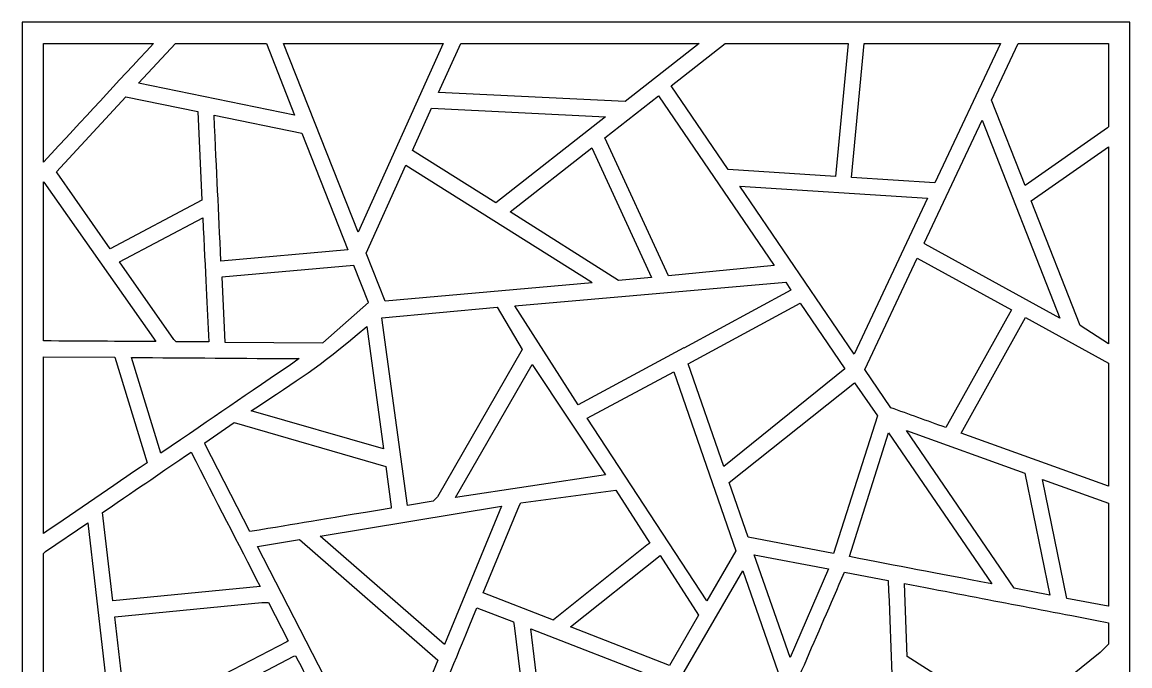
# Model space of a CAD drawing. Header units: centimetres. Extents: x -27 to -22.45, y -0.3 to 9.
# Drawn here: x -26.999 to -22.452, y 6.356 to 9.001 of the extents above; entities that cross this region are included whole.
import ezdxf

# ---------------------------------------------------------------- set-up
doc = ezdxf.new("R2010")
doc.units = ezdxf.units.CM
doc.header["$MEASUREMENT"] = 0
doc.layers.add('layer 1', color=7, linetype='Continuous')

msp = doc.modelspace()

# ---------------------------------------------------------------- linework, layer by layer
at = {"layer": 'layer 1', "color": 250, "lineweight": 30}
for points, knots in [([(-22.45196, -0.30228), (-22.45196, -0.30228), (-26.99914, -0.30228), (-26.99914, -0.30228), (-26.99914, -0.30228), (-26.99914, 2.75909), (-26.99914, 5.80632), (-26.99914, 9.00077), (-26.99914, 9.00077), (-25.44772, 9.00077), (-24.02852, 9.00077), (-22.45196, 9.00077), (-22.45196, 9.00077), (-22.45196, 5.9357), (-22.45196, 2.83904), (-22.45196, -0.30228)], [0, 0, 0, 0, 0.2, 0.2, 0.2, 0.2, 0.4, 0.4, 0.4, 0.4, 0.6, 0.6, 0.6, 0.6, 1, 1, 1, 1]), ([(-26.91127, 8.42607), (-26.73939, 8.61171), (-26.61532, 8.7457), (-26.4605, 8.9129), (-26.4605, 8.9129), (-26.4605, 8.9129), (-26.91127, 8.9129), (-26.91127, 8.9129), (-26.91127, 8.9129), (-26.91127, 8.9129), (-26.91127, 8.42607), (-26.91127, 8.42607)], [0, 0, 0, 0, 0.25, 0.25, 0.25, 0.25, 0.5, 0.5, 0.5, 0.5, 1, 1, 1, 1]), ([(-26.36972, 8.9129), (-26.36972, 8.9129), (-26.52102, 8.75054), (-26.52102, 8.75054), (-26.52102, 8.75054), (-26.52102, 8.75054), (-25.88051, 8.61805), (-25.88051, 8.61805), (-25.88051, 8.61805), (-25.88051, 8.61805), (-25.99674, 8.9129), (-25.99674, 8.9129), (-25.99674, 8.9129), (-25.99674, 8.9129), (-26.36972, 8.9129), (-26.36972, 8.9129)], [0, 0, 0, 0, 0.2, 0.2, 0.2, 0.2, 0.4, 0.4, 0.4, 0.4, 0.6, 0.6, 0.6, 0.6, 1, 1, 1, 1]), ([(-25.92591, 8.9129), (-25.92591, 8.9129), (-25.62025, 8.13755), (-25.62025, 8.13755), (-25.62025, 8.13755), (-25.62025, 8.13755), (-25.27095, 8.9129), (-25.27095, 8.9129), (-25.27095, 8.9129), (-25.27095, 8.9129), (-25.92591, 8.9129), (-25.92591, 8.9129)], [0, 0, 0, 0, 0.25, 0.25, 0.25, 0.25, 0.5, 0.5, 0.5, 0.5, 1, 1, 1, 1]), ([(-25.19867, 8.9129), (-25.19867, 8.9129), (-25.2894, 8.71151), (-25.2894, 8.71151), (-25.2894, 8.71151), (-25.2894, 8.71151), (-24.52327, 8.67533), (-24.52327, 8.67533), (-24.52327, 8.67533), (-24.52327, 8.67533), (-24.21991, 8.9129), (-24.21991, 8.9129), (-24.21991, 8.9129), (-24.21991, 8.9129), (-25.19867, 8.9129), (-25.19867, 8.9129)], [0, 0, 0, 0, 0.2, 0.2, 0.2, 0.2, 0.4, 0.4, 0.4, 0.4, 0.6, 0.6, 0.6, 0.6, 1, 1, 1, 1]), ([(-24.11302, 8.9129), (-24.11302, 8.9129), (-24.3351, 8.73885), (-24.3351, 8.73885), (-24.3351, 8.73885), (-24.3351, 8.73885), (-24.10069, 8.39529), (-24.10069, 8.39529), (-24.10069, 8.39529), (-24.10069, 8.39529), (-23.66013, 8.36717), (-23.66013, 8.36717), (-23.66013, 8.36717), (-23.66013, 8.36717), (-23.60871, 8.9129), (-23.60871, 8.9129), (-23.60871, 8.9129), (-23.60871, 8.9129), (-24.11302, 8.9129), (-24.11302, 8.9129)], [0, 0, 0, 0, 0.1666667, 0.1666667, 0.1666667, 0.1666667, 0.3333333, 0.3333333, 0.3333333, 0.3333333, 0.5, 0.5, 0.5, 0.5, 0.6666667, 0.6666667, 0.6666667, 0.6666667, 1, 1, 1, 1]), ([(-23.54251, 8.9129), (-23.54251, 8.9129), (-23.59433, 8.36297), (-23.59433, 8.36297), (-23.59433, 8.36297), (-23.59433, 8.36297), (-23.25213, 8.34112), (-23.25213, 8.34112), (-23.25213, 8.34112), (-23.25213, 8.34112), (-22.9832, 8.9129), (-22.9832, 8.9129), (-22.9832, 8.9129), (-22.9832, 8.9129), (-23.54251, 8.9129), (-23.54251, 8.9129)], [0, 0, 0, 0, 0.2, 0.2, 0.2, 0.2, 0.4, 0.4, 0.4, 0.4, 0.6, 0.6, 0.6, 0.6, 1, 1, 1, 1]), ([(-22.91022, 8.9129), (-22.91022, 8.9129), (-23.01962, 8.68062), (-23.01962, 8.68062), (-23.01962, 8.68062), (-23.01962, 8.68062), (-22.88215, 8.32995), (-22.88215, 8.32995), (-22.88215, 8.32995), (-22.88215, 8.32995), (-22.54382, 8.56678), (-22.54382, 8.56678), (-22.54382, 8.56678), (-22.54382, 8.56678), (-22.53983, 8.57077), (-22.53983, 8.57077), (-22.53983, 8.57077), (-22.53983, 8.57077), (-22.53983, 8.9129), (-22.53983, 8.9129), (-22.53983, 8.9129), (-22.53983, 8.9129), (-22.91022, 8.9129), (-22.91022, 8.9129)], [0, 0, 0, 0, 0.1428571, 0.1428571, 0.1428571, 0.1428571, 0.2857143, 0.2857143, 0.2857143, 0.2857143, 0.4285714, 0.4285714, 0.4285714, 0.4285714, 0.5714286, 0.5714286, 0.5714286, 0.5714286, 0.7142857, 0.7142857, 0.7142857, 0.7142857, 1, 1, 1, 1]), ([(-26.57331, 8.69406), (-26.57331, 8.69406), (-26.85825, 8.38633), (-26.85825, 8.38633), (-26.85825, 8.38633), (-26.85825, 8.38633), (-26.8559, 8.38163), (-26.8559, 8.38163), (-26.8559, 8.38163), (-26.8559, 8.38163), (-26.63758, 8.06979), (-26.63758, 8.06979), (-26.63758, 8.06979), (-26.63758, 8.06979), (-26.26095, 8.26988), (-26.26095, 8.26988), (-26.26095, 8.26988), (-26.26095, 8.26988), (-26.27817, 8.63301), (-26.27817, 8.63301), (-26.27817, 8.63301), (-26.27817, 8.63301), (-26.57331, 8.69406), (-26.57331, 8.69406)], [0, 0, 0, 0, 0.1428571, 0.1428571, 0.1428571, 0.1428571, 0.2857143, 0.2857143, 0.2857143, 0.2857143, 0.4285714, 0.4285714, 0.4285714, 0.4285714, 0.5714286, 0.5714286, 0.5714286, 0.5714286, 0.7142857, 0.7142857, 0.7142857, 0.7142857, 1, 1, 1, 1]), ([(-24.38696, 8.6982), (-24.38696, 8.6982), (-24.60714, 8.52564), (-24.60714, 8.52564), (-24.60714, 8.52564), (-24.60714, 8.52564), (-24.34598, 7.9579), (-24.34598, 7.9579), (-24.34598, 7.9579), (-24.34598, 7.9579), (-23.91172, 8.0014), (-23.91172, 8.0014), (-23.91172, 8.0014), (-23.91172, 8.0014), (-24.38696, 8.6982), (-24.38696, 8.6982)], [0, 0, 0, 0, 0.2, 0.2, 0.2, 0.2, 0.4, 0.4, 0.4, 0.4, 0.6, 0.6, 0.6, 0.6, 1, 1, 1, 1]), ([(-25.31847, 8.64698), (-25.31847, 8.64698), (-25.39639, 8.47402), (-25.39639, 8.47402), (-25.39639, 8.47402), (-25.39639, 8.47402), (-25.05457, 8.25871), (-25.05457, 8.25871), (-25.05457, 8.25871), (-25.05457, 8.25871), (-24.60468, 8.6113), (-24.60468, 8.6113), (-24.60468, 8.6113), (-24.60468, 8.6113), (-25.31847, 8.64698), (-25.31847, 8.64698)], [0, 0, 0, 0, 0.2, 0.2, 0.2, 0.2, 0.4, 0.4, 0.4, 0.4, 0.6, 0.6, 0.6, 0.6, 1, 1, 1, 1]), ([(-25.85162, 8.54478), (-25.85162, 8.54478), (-26.21154, 8.61923), (-26.21154, 8.61923), (-26.21154, 8.61923), (-26.19982, 8.37195), (-26.19331, 8.23466), (-26.18309, 8.01916), (-26.18309, 8.01916), (-26.18309, 8.01916), (-25.66248, 8.06499), (-25.66248, 8.06499), (-25.66248, 8.06499), (-25.66248, 8.06499), (-25.85162, 8.54478), (-25.85162, 8.54478)], [0, 0, 0, 0, 0.2, 0.2, 0.2, 0.2, 0.4, 0.4, 0.4, 0.4, 0.6, 0.6, 0.6, 0.6, 1, 1, 1, 1]), ([(-23.29602, 8.09297), (-23.29602, 8.09297), (-23.29162, 8.08857), (-23.29162, 8.08857), (-23.29162, 8.08857), (-23.29162, 8.08857), (-22.73921, 7.78474), (-22.73921, 7.78474), (-22.73921, 7.78474), (-22.73921, 7.78474), (-23.05823, 8.59854), (-23.05823, 8.59854), (-23.05823, 8.59854), (-23.05823, 8.59854), (-23.29602, 8.09297), (-23.29602, 8.09297)], [0, 0, 0, 0, 0.2, 0.2, 0.2, 0.2, 0.4, 0.4, 0.4, 0.4, 0.6, 0.6, 0.6, 0.6, 1, 1, 1, 1]), ([(-24.99534, 8.2214), (-24.99534, 8.2214), (-24.55128, 7.93988), (-24.55128, 7.93988), (-24.55128, 7.93988), (-24.55128, 7.93988), (-24.41568, 7.95173), (-24.41568, 7.95173), (-24.41568, 7.95173), (-24.41568, 7.95173), (-24.66046, 8.48386), (-24.66046, 8.48386), (-24.66046, 8.48386), (-24.66046, 8.48386), (-24.99534, 8.2214), (-24.99534, 8.2214)], [0, 0, 0, 0, 0.2, 0.2, 0.2, 0.2, 0.4, 0.4, 0.4, 0.4, 0.6, 0.6, 0.6, 0.6, 1, 1, 1, 1]), ([(-22.53983, 8.48913), (-22.53983, 8.48913), (-22.85741, 8.26683), (-22.85741, 8.26683), (-22.85741, 8.26683), (-22.85741, 8.26683), (-22.6565, 7.75433), (-22.6565, 7.75433), (-22.6565, 7.75433), (-22.6565, 7.75433), (-22.53983, 7.67946), (-22.53983, 7.67946), (-22.53983, 7.67946), (-22.53983, 7.67946), (-22.53983, 8.48913), (-22.53983, 8.48913)], [0, 0, 0, 0, 0.2, 0.2, 0.2, 0.2, 0.4, 0.4, 0.4, 0.4, 0.6, 0.6, 0.6, 0.6, 1, 1, 1, 1]), ([(-25.58652, 8.05199), (-25.58652, 8.05199), (-25.50881, 7.85487), (-25.50881, 7.85487), (-25.50881, 7.85487), (-25.50881, 7.85487), (-24.65949, 7.93012), (-24.65949, 7.93012), (-24.65949, 7.93012), (-24.65949, 7.93012), (-24.66448, 7.93512), (-24.66448, 7.93512), (-24.66448, 7.93512), (-24.66448, 7.93512), (-25.42372, 8.41335), (-25.42372, 8.41335), (-25.42372, 8.41335), (-25.42372, 8.41335), (-25.58652, 8.05199), (-25.58652, 8.05199)], [0, 0, 0, 0, 0.1666667, 0.1666667, 0.1666667, 0.1666667, 0.3333333, 0.3333333, 0.3333333, 0.3333333, 0.5, 0.5, 0.5, 0.5, 0.6666667, 0.6666667, 0.6666667, 0.6666667, 1, 1, 1, 1]), ([(-26.91127, 7.69103), (-26.74084, 7.68984), (-26.60748, 7.68952), (-26.45102, 7.68841), (-26.45102, 7.68841), (-26.45102, 7.68841), (-26.90962, 8.34346), (-26.90962, 8.34346), (-26.90962, 8.34346), (-26.90962, 8.34346), (-26.91127, 8.34511), (-26.91127, 8.34511), (-26.91127, 8.34511), (-26.91127, 8.34511), (-26.91127, 7.69103), (-26.91127, 7.69103)], [0, 0, 0, 0, 0.2, 0.2, 0.2, 0.2, 0.4, 0.4, 0.4, 0.4, 0.6, 0.6, 0.6, 0.6, 1, 1, 1, 1]), ([(-24.05358, 8.32624), (-24.05358, 8.32624), (-23.58331, 7.637), (-23.58331, 7.637), (-23.58331, 7.637), (-23.58331, 7.637), (-23.28228, 8.27701), (-23.28228, 8.27701), (-23.28228, 8.27701), (-23.28228, 8.27701), (-24.05358, 8.32624), (-24.05358, 8.32624)], [0, 0, 0, 0, 0.25, 0.25, 0.25, 0.25, 0.5, 0.5, 0.5, 0.5, 1, 1, 1, 1]), ([(-26.5995, 8.0154), (-26.5995, 8.0154), (-26.37693, 7.69748), (-26.37693, 7.69748), (-26.37693, 7.69748), (-26.37693, 7.69748), (-26.36725, 7.68781), (-26.36725, 7.68781), (-26.36725, 7.68781), (-26.36725, 7.68781), (-26.23331, 7.68685), (-26.23331, 7.68685), (-26.23331, 7.68685), (-26.24026, 7.83341), (-26.24641, 7.9631), (-26.2575, 8.19709), (-26.2575, 8.19709), (-26.2575, 8.19709), (-26.5995, 8.0154), (-26.5995, 8.0154)], [0, 0, 0, 0, 0.1666667, 0.1666667, 0.1666667, 0.1666667, 0.3333333, 0.3333333, 0.3333333, 0.3333333, 0.5, 0.5, 0.5, 0.5, 0.6666667, 0.6666667, 0.6666667, 0.6666667, 1, 1, 1, 1]), ([(-23.5402, 7.57381), (-23.5402, 7.57381), (-23.43278, 7.41637), (-23.43278, 7.41637), (-23.43278, 7.41637), (-23.36007, 7.3902), (-23.28427, 7.36291), (-23.20759, 7.3353), (-23.20759, 7.3353), (-23.20759, 7.3353), (-22.9383, 7.81903), (-22.9383, 7.81903), (-22.9383, 7.81903), (-22.9383, 7.81903), (-23.32501, 8.03134), (-23.32501, 8.03134), (-23.32501, 8.03134), (-23.32501, 8.03134), (-23.5402, 7.57381), (-23.5402, 7.57381)], [0, 0, 0, 0, 0.1666667, 0.1666667, 0.1666667, 0.1666667, 0.3333333, 0.3333333, 0.3333333, 0.3333333, 0.5, 0.5, 0.5, 0.5, 0.6666667, 0.6666667, 0.6666667, 0.6666667, 1, 1, 1, 1]), ([(-26.17997, 7.95328), (-26.17997, 7.95328), (-25.63728, 8.00105), (-25.63728, 8.00105), (-25.63728, 8.00105), (-25.63728, 8.00105), (-25.57726, 7.8488), (-25.57726, 7.8488), (-25.57726, 7.8488), (-25.57726, 7.8488), (-25.76443, 7.6835), (-25.76443, 7.6835), (-25.76443, 7.6835), (-25.76443, 7.6835), (-26.16731, 7.68638), (-26.16731, 7.68638), (-26.16731, 7.68638), (-26.16731, 7.68638), (-26.17997, 7.95328), (-26.17997, 7.95328)], [0, 0, 0, 0, 0.1666667, 0.1666667, 0.1666667, 0.1666667, 0.3333333, 0.3333333, 0.3333333, 0.3333333, 0.5, 0.5, 0.5, 0.5, 0.6666667, 0.6666667, 0.6666667, 0.6666667, 1, 1, 1, 1]), ([(-23.86449, 7.93307), (-23.86449, 7.93307), (-24.97717, 7.83582), (-24.97717, 7.83582), (-24.97717, 7.83582), (-24.97717, 7.83582), (-24.71646, 7.42845), (-24.71646, 7.42845), (-24.71646, 7.42845), (-24.71646, 7.42845), (-24.2828, 7.66216), (-24.2828, 7.66216), (-24.2828, 7.66216), (-24.2828, 7.66216), (-24.28277, 7.66201), (-24.28277, 7.66201), (-24.28277, 7.66201), (-24.28277, 7.66201), (-23.84376, 7.90016), (-23.84376, 7.90016), (-23.84376, 7.90016), (-23.84376, 7.90016), (-23.86449, 7.93307), (-23.86449, 7.93307)], [0, 0, 0, 0, 0.1428571, 0.1428571, 0.1428571, 0.1428571, 0.2857143, 0.2857143, 0.2857143, 0.2857143, 0.4285714, 0.4285714, 0.4285714, 0.4285714, 0.5714286, 0.5714286, 0.5714286, 0.5714286, 0.7142857, 0.7142857, 0.7142857, 0.7142857, 1, 1, 1, 1]), ([(-25.52219, 7.78599), (-25.52219, 7.78599), (-25.41787, 7.01497), (-25.41787, 7.01497), (-25.41787, 7.01497), (-25.41787, 7.01497), (-25.31215, 7.0325), (-25.31215, 7.0325), (-25.31215, 7.0325), (-25.31215, 7.0325), (-25.29431, 7.05035), (-25.29431, 7.05035), (-25.29431, 7.05035), (-25.29431, 7.05035), (-24.9472, 7.65599), (-24.9472, 7.65599), (-24.9472, 7.65599), (-24.9472, 7.65599), (-25.04877, 7.82951), (-25.04877, 7.82951), (-25.04877, 7.82951), (-25.04877, 7.82951), (-25.52219, 7.78599), (-25.52219, 7.78599)], [0, 0, 0, 0, 0.1428571, 0.1428571, 0.1428571, 0.1428571, 0.2857143, 0.2857143, 0.2857143, 0.2857143, 0.4285714, 0.4285714, 0.4285714, 0.4285714, 0.5714286, 0.5714286, 0.5714286, 0.5714286, 0.7142857, 0.7142857, 0.7142857, 0.7142857, 1, 1, 1, 1]), ([(-23.62174, 7.57639), (-23.62174, 7.57639), (-23.80587, 7.84675), (-23.80587, 7.84675), (-23.80587, 7.84675), (-23.80587, 7.84675), (-24.26531, 7.59636), (-24.26531, 7.59636), (-24.26531, 7.59636), (-24.26531, 7.59636), (-24.11931, 7.17541), (-24.11931, 7.17541), (-24.11931, 7.17541), (-24.11931, 7.17541), (-23.62174, 7.57639), (-23.62174, 7.57639)], [0, 0, 0, 0, 0.2, 0.2, 0.2, 0.2, 0.4, 0.4, 0.4, 0.4, 0.6, 0.6, 0.6, 0.6, 1, 1, 1, 1]), ([(-22.53983, 7.59987), (-22.53983, 7.59987), (-22.88055, 7.78727), (-22.88055, 7.78727), (-22.88055, 7.78727), (-22.88055, 7.78727), (-23.14476, 7.31269), (-23.14476, 7.31269), (-23.14476, 7.31269), (-23.14476, 7.31269), (-22.53983, 7.09491), (-22.53983, 7.09491), (-22.53983, 7.09491), (-22.53983, 7.09491), (-22.53983, 7.59987), (-22.53983, 7.59987)], [0, 0, 0, 0, 0.2, 0.2, 0.2, 0.2, 0.4, 0.4, 0.4, 0.4, 0.6, 0.6, 0.6, 0.6, 1, 1, 1, 1]), ([(-26.05841, 7.40365), (-26.05841, 7.40365), (-25.51616, 7.24723), (-25.51616, 7.24723), (-25.51616, 7.24723), (-25.51616, 7.24723), (-25.5841, 7.75024), (-25.5841, 7.75024), (-25.5841, 7.75024), (-25.80488, 7.56265), (-25.8482, 7.54748), (-26.05841, 7.40365)], [0, 0, 0, 0, 0.25, 0.25, 0.25, 0.25, 0.5, 0.5, 0.5, 0.5, 1, 1, 1, 1]), ([(-26.91127, 7.62516), (-26.91127, 7.62516), (-26.91127, 6.89996), (-26.91127, 6.89996), (-26.91127, 6.89996), (-26.7656, 6.99963), (-26.63676, 7.08778), (-26.48615, 7.19084), (-26.48615, 7.19084), (-26.48615, 7.19084), (-26.61934, 7.62371), (-26.61934, 7.62371), (-26.61934, 7.62371), (-26.61934, 7.62371), (-26.91127, 7.62516), (-26.91127, 7.62516)], [0, 0, 0, 0, 0.2, 0.2, 0.2, 0.2, 0.4, 0.4, 0.4, 0.4, 0.6, 0.6, 0.6, 0.6, 1, 1, 1, 1]), ([(-26.55024, 7.62321), (-26.55024, 7.62321), (-26.42919, 7.22981), (-26.42919, 7.22981), (-26.42919, 7.22981), (-26.20101, 7.38593), (-26.09456, 7.45876), (-25.86141, 7.61829), (-25.86141, 7.61829), (-26.09205, 7.61994), (-26.32158, 7.62158), (-26.55024, 7.62321)], [0, 0, 0, 0, 0.25, 0.25, 0.25, 0.25, 0.5, 0.5, 0.5, 0.5, 1, 1, 1, 1]), ([(-24.60454, 7.14047), (-24.60454, 7.14047), (-24.90553, 7.59459), (-24.90553, 7.59459), (-24.90553, 7.59459), (-24.90553, 7.59459), (-25.22052, 7.0477), (-25.22052, 7.0477), (-25.22052, 7.0477), (-25.22052, 7.0477), (-24.60454, 7.14047), (-24.60454, 7.14047)], [0, 0, 0, 0, 0.25, 0.25, 0.25, 0.25, 0.5, 0.5, 0.5, 0.5, 1, 1, 1, 1]), ([(-24.67926, 7.37394), (-24.67926, 7.37394), (-24.18808, 6.62343), (-24.18808, 6.62343), (-24.18808, 6.62343), (-24.18808, 6.62343), (-24.06889, 6.82893), (-24.06889, 6.82893), (-24.06889, 6.82893), (-24.06889, 6.82893), (-24.32383, 7.56398), (-24.32383, 7.56398), (-24.32383, 7.56398), (-24.32383, 7.56398), (-24.67926, 7.37394), (-24.67926, 7.37394)], [0, 0, 0, 0, 0.2, 0.2, 0.2, 0.2, 0.4, 0.4, 0.4, 0.4, 0.6, 0.6, 0.6, 0.6, 1, 1, 1, 1]), ([(-23.488, 7.38345), (-23.488, 7.38345), (-23.58277, 7.51932), (-23.58277, 7.51932), (-23.58277, 7.51932), (-23.58277, 7.51932), (-24.0964, 7.10934), (-24.0964, 7.10934), (-24.0964, 7.10934), (-24.0964, 7.10934), (-24.01841, 6.88449), (-24.01841, 6.88449), (-24.01841, 6.88449), (-24.01841, 6.88449), (-23.66802, 6.8173), (-23.66802, 6.8173), (-23.66802, 6.8173), (-23.66802, 6.8173), (-23.488, 7.38345), (-23.488, 7.38345)], [0, 0, 0, 0, 0.1666667, 0.1666667, 0.1666667, 0.1666667, 0.3333333, 0.3333333, 0.3333333, 0.3333333, 0.5, 0.5, 0.5, 0.5, 0.6666667, 0.6666667, 0.6666667, 0.6666667, 1, 1, 1, 1]), ([(-26.2477, 7.26624), (-26.2477, 7.26624), (-26.06391, 6.90785), (-26.06391, 6.90785), (-26.06391, 6.90785), (-25.85255, 6.94289), (-25.79742, 6.95204), (-25.48413, 7.00399), (-25.48413, 7.00399), (-25.48413, 7.00399), (-25.48413, 7.01014), (-25.48413, 7.01014), (-25.48413, 7.01014), (-25.48413, 7.01014), (-25.50652, 7.17586), (-25.50652, 7.17586), (-25.50652, 7.17586), (-25.50652, 7.17586), (-26.12893, 7.3554), (-26.12893, 7.3554), (-26.12893, 7.3554), (-26.12893, 7.3554), (-26.24939, 7.27298), (-26.24939, 7.27298), (-26.24939, 7.27298), (-26.24939, 7.27298), (-26.2477, 7.26624), (-26.2477, 7.26624)], [0, 0, 0, 0, 0.125, 0.125, 0.125, 0.125, 0.25, 0.25, 0.25, 0.25, 0.375, 0.375, 0.375, 0.375, 0.5, 0.5, 0.5, 0.5, 0.625, 0.625, 0.625, 0.625, 0.75, 0.75, 0.75, 0.75, 1, 1, 1, 1]), ([(-22.77996, 6.64698), (-22.77996, 6.64698), (-22.88252, 7.14824), (-22.88252, 7.14824), (-22.88252, 7.14824), (-22.88252, 7.14824), (-23.36943, 7.32353), (-23.36943, 7.32353), (-23.36943, 7.32353), (-23.36943, 7.32353), (-22.92708, 6.6752), (-22.92708, 6.6752), (-22.92708, 6.6752), (-22.92708, 6.6752), (-22.77996, 6.64698), (-22.77996, 6.64698)], [0, 0, 0, 0, 0.2, 0.2, 0.2, 0.2, 0.4, 0.4, 0.4, 0.4, 0.6, 0.6, 0.6, 0.6, 1, 1, 1, 1]), ([(-23.01887, 6.6928), (-23.01887, 6.6928), (-23.44219, 7.31324), (-23.44219, 7.31324), (-23.44219, 7.31324), (-23.44219, 7.31324), (-23.60286, 6.8048), (-23.60286, 6.8048), (-23.60286, 6.8048), (-23.39193, 6.76435), (-23.26474, 6.73995), (-23.01887, 6.6928)], [0, 0, 0, 0, 0.25, 0.25, 0.25, 0.25, 0.5, 0.5, 0.5, 0.5, 1, 1, 1, 1]), ([(-26.02195, 6.6816), (-26.1151, 6.86324), (-26.20312, 7.03487), (-26.30553, 7.23457), (-26.30553, 7.23457), (-26.43523, 7.14582), (-26.49752, 7.10321), (-26.66874, 6.98605), (-26.66874, 6.98605), (-26.66874, 6.98605), (-26.62654, 6.62308), (-26.62654, 6.62308), (-26.62654, 6.62308), (-26.62654, 6.62308), (-26.02195, 6.6816), (-26.02195, 6.6816)], [0, 0, 0, 0, 0.2, 0.2, 0.2, 0.2, 0.4, 0.4, 0.4, 0.4, 0.6, 0.6, 0.6, 0.6, 1, 1, 1, 1]), ([(-22.80987, 7.12209), (-22.80987, 7.12209), (-22.70995, 6.63356), (-22.70995, 6.63356), (-22.70995, 6.63356), (-22.70995, 6.63356), (-22.54146, 6.60124), (-22.54146, 6.60124), (-22.54146, 6.60124), (-22.54146, 6.60124), (-22.53983, 6.60124), (-22.53983, 6.60124), (-22.53983, 6.60124), (-22.53983, 6.60124), (-22.53983, 7.02487), (-22.53983, 7.02487), (-22.53983, 7.02487), (-22.53983, 7.02487), (-22.80987, 7.12209), (-22.80987, 7.12209)], [0, 0, 0, 0, 0.1666667, 0.1666667, 0.1666667, 0.1666667, 0.3333333, 0.3333333, 0.3333333, 0.3333333, 0.5, 0.5, 0.5, 0.5, 0.6666667, 0.6666667, 0.6666667, 0.6666667, 1, 1, 1, 1]), ([(-24.5623, 7.07753), (-24.5623, 7.07753), (-24.95209, 7.02541), (-24.95209, 7.02541), (-24.95209, 7.02541), (-24.95209, 7.02541), (-24.95772, 7.01696), (-24.95772, 7.01696), (-24.95772, 7.01696), (-24.95772, 7.01696), (-25.10686, 6.65589), (-25.10686, 6.65589), (-25.10686, 6.65589), (-25.10686, 6.65589), (-24.81804, 6.54347), (-24.81804, 6.54347), (-24.81804, 6.54347), (-24.81804, 6.54347), (-24.81804, 6.54556), (-24.81804, 6.54556), (-24.81804, 6.54556), (-24.81804, 6.54556), (-24.43442, 6.85218), (-24.43442, 6.85218), (-24.43442, 6.85218), (-24.43442, 6.85218), (-24.42202, 6.85996), (-24.42202, 6.85996), (-24.42202, 6.85996), (-24.42202, 6.85996), (-24.5623, 7.07753), (-24.5623, 7.07753)], [0, 0, 0, 0, 0.1111111, 0.1111111, 0.1111111, 0.1111111, 0.2222222, 0.2222222, 0.2222222, 0.2222222, 0.3333333, 0.3333333, 0.3333333, 0.3333333, 0.4444444, 0.4444444, 0.4444444, 0.4444444, 0.5555556, 0.5555556, 0.5555556, 0.5555556, 0.6666667, 0.6666667, 0.6666667, 0.6666667, 0.7777778, 0.7777778, 0.7777778, 0.7777778, 1, 1, 1, 1]), ([(-25.03093, 7.01233), (-25.03093, 7.01233), (-25.77633, 6.88873), (-25.77633, 6.88873), (-25.77633, 6.88873), (-25.77633, 6.88873), (-25.26552, 6.44438), (-25.26552, 6.44438), (-25.26552, 6.44438), (-25.26552, 6.44438), (-25.03093, 7.01233), (-25.03093, 7.01233)], [0, 0, 0, 0, 0.25, 0.25, 0.25, 0.25, 0.5, 0.5, 0.5, 0.5, 1, 1, 1, 1]), ([(-26.91127, 5.93467), (-26.91127, 5.93467), (-26.61116, 6.09128), (-26.61116, 6.09128), (-26.61116, 6.09128), (-26.61116, 6.09128), (-26.63466, 6.09128), (-26.63466, 6.09128), (-26.63466, 6.09128), (-26.63466, 6.09128), (-26.63466, 6.12232), (-26.63466, 6.12232), (-26.63466, 6.12232), (-26.63466, 6.12232), (-26.7302, 6.944), (-26.7302, 6.944), (-26.7302, 6.944), (-26.7302, 6.944), (-26.90353, 6.82541), (-26.90353, 6.82541), (-26.90353, 6.82541), (-26.90353, 6.82541), (-26.91127, 6.81766), (-26.91127, 6.81766), (-26.91127, 6.81766), (-26.91127, 6.81766), (-26.91127, 5.93467), (-26.91127, 5.93467)], [0, 0, 0, 0, 0.125, 0.125, 0.125, 0.125, 0.25, 0.25, 0.25, 0.25, 0.375, 0.375, 0.375, 0.375, 0.5, 0.5, 0.5, 0.5, 0.625, 0.625, 0.625, 0.625, 0.75, 0.75, 0.75, 0.75, 1, 1, 1, 1]), ([(-26.03234, 6.84628), (-26.03234, 6.84628), (-25.70701, 6.21189), (-25.70701, 6.21189), (-25.70701, 6.21189), (-25.70701, 6.21189), (-25.40631, 6.10965), (-25.40631, 6.10965), (-25.40631, 6.10965), (-25.40631, 6.10965), (-25.39966, 6.11962), (-25.39966, 6.11962), (-25.39966, 6.11962), (-25.39966, 6.11962), (-25.29206, 6.38012), (-25.29206, 6.38012), (-25.29206, 6.38012), (-25.29206, 6.38012), (-25.86066, 6.87475), (-25.86066, 6.87475), (-25.86066, 6.87475), (-25.86066, 6.87475), (-26.03234, 6.84628), (-26.03234, 6.84628)], [0, 0, 0, 0, 0.1428571, 0.1428571, 0.1428571, 0.1428571, 0.2857143, 0.2857143, 0.2857143, 0.2857143, 0.4285714, 0.4285714, 0.4285714, 0.4285714, 0.5714286, 0.5714286, 0.5714286, 0.5714286, 0.7142857, 0.7142857, 0.7142857, 0.7142857, 1, 1, 1, 1]), ([(-24.74749, 6.51601), (-24.74749, 6.51601), (-24.34194, 6.35816), (-24.34194, 6.35816), (-24.34194, 6.35816), (-24.34194, 6.35816), (-24.2223, 6.56444), (-24.2223, 6.56444), (-24.2223, 6.56444), (-24.2223, 6.56444), (-24.38019, 6.8095), (-24.38019, 6.8095), (-24.38019, 6.8095), (-24.38019, 6.8095), (-24.74749, 6.51601), (-24.74749, 6.51601)], [0, 0, 0, 0, 0.2, 0.2, 0.2, 0.2, 0.4, 0.4, 0.4, 0.4, 0.6, 0.6, 0.6, 0.6, 1, 1, 1, 1]), ([(-23.99348, 6.81261), (-23.99348, 6.81261), (-23.84703, 6.39035), (-23.84703, 6.39035), (-23.84703, 6.39035), (-23.84703, 6.39035), (-23.68884, 6.75419), (-23.68884, 6.75419), (-23.68884, 6.75419), (-23.68884, 6.75419), (-23.99348, 6.81261), (-23.99348, 6.81261)], [0, 0, 0, 0, 0.25, 0.25, 0.25, 0.25, 0.5, 0.5, 0.5, 0.5, 1, 1, 1, 1]), ([(-23.88583, 6.30111), (-23.88583, 6.30111), (-24.04038, 6.74673), (-24.04038, 6.74673), (-24.04038, 6.74673), (-24.04038, 6.74673), (-24.38352, 6.15511), (-24.38352, 6.15511), (-24.38352, 6.15511), (-24.38352, 6.15511), (-24.07697, 5.86147), (-24.07697, 5.86147), (-24.07697, 5.86147), (-24.01448, 6.00521), (-23.95647, 6.13863), (-23.88583, 6.30111)], [0, 0, 0, 0, 0.2, 0.2, 0.2, 0.2, 0.4, 0.4, 0.4, 0.4, 0.6, 0.6, 0.6, 0.6, 1, 1, 1, 1]), ([(-23.94969, 5.98894), (-23.94969, 5.98894), (-23.42, 6.08845), (-23.42, 6.08845), (-23.42, 6.08845), (-23.42856, 6.31221), (-23.43485, 6.47632), (-23.44368, 6.70717), (-23.44368, 6.70717), (-23.44368, 6.70717), (-23.62285, 6.74153), (-23.62285, 6.74153), (-23.62285, 6.74153), (-23.73998, 6.47162), (-23.83736, 6.24731), (-23.94969, 5.98894)], [0, 0, 0, 0, 0.2, 0.2, 0.2, 0.2, 0.4, 0.4, 0.4, 0.4, 0.6, 0.6, 0.6, 0.6, 1, 1, 1, 1]), ([(-22.53983, 6.53314), (-22.53983, 6.53314), (-22.5517, 6.5361), (-22.5517, 6.5361), (-22.5517, 6.5361), (-22.86066, 6.59536), (-23.06146, 6.63387), (-23.37725, 6.69443), (-23.37725, 6.69443), (-23.37725, 6.69443), (-23.36576, 6.3943), (-23.36576, 6.3943), (-23.36576, 6.3943), (-23.36576, 6.3943), (-22.93449, 6.11958), (-22.93449, 6.11958), (-22.93449, 6.11958), (-22.93449, 6.11958), (-22.57444, 6.41097), (-22.57444, 6.41097), (-22.57444, 6.41097), (-22.57444, 6.41097), (-22.53983, 6.44558), (-22.53983, 6.44558), (-22.53983, 6.44558), (-22.53983, 6.44558), (-22.53983, 6.53314), (-22.53983, 6.53314)], [0, 0, 0, 0, 0.125, 0.125, 0.125, 0.125, 0.25, 0.25, 0.25, 0.25, 0.375, 0.375, 0.375, 0.375, 0.5, 0.5, 0.5, 0.5, 0.625, 0.625, 0.625, 0.625, 0.75, 0.75, 0.75, 0.75, 1, 1, 1, 1]), ([(-25.9075, 6.45843), (-25.9075, 6.45843), (-25.98835, 6.61608), (-25.98835, 6.61608), (-25.98835, 6.61608), (-25.98835, 6.61608), (-26.01476, 6.61608), (-26.01476, 6.61608), (-26.01476, 6.61608), (-26.01476, 6.61608), (-26.61893, 6.55761), (-26.61893, 6.55761), (-26.61893, 6.55761), (-26.61893, 6.55761), (-26.56922, 6.13015), (-26.56922, 6.13015), (-26.56922, 6.13015), (-26.56922, 6.13015), (-26.56545, 6.11508), (-26.56545, 6.11508), (-26.56545, 6.11508), (-26.56545, 6.11508), (-26.17797, 6.3169), (-26.17797, 6.3169), (-26.17797, 6.3169), (-26.17797, 6.3169), (-26.17893, 6.3207), (-26.17893, 6.3207), (-26.17893, 6.3207), (-26.17893, 6.3207), (-26.17067, 6.3207), (-26.17067, 6.3207), (-26.17067, 6.3207), (-26.17067, 6.3207), (-25.91204, 6.4554), (-25.91204, 6.4554), (-25.91204, 6.4554), (-25.91204, 6.4554), (-25.9075, 6.45843), (-25.9075, 6.45843)], [0, 0, 0, 0, 0.0909091, 0.0909091, 0.0909091, 0.0909091, 0.1818182, 0.1818182, 0.1818182, 0.1818182, 0.2727273, 0.2727273, 0.2727273, 0.2727273, 0.3636364, 0.3636364, 0.3636364, 0.3636364, 0.4545455, 0.4545455, 0.4545455, 0.4545455, 0.5454545, 0.5454545, 0.5454545, 0.5454545, 0.6363636, 0.6363636, 0.6363636, 0.6363636, 0.7272727, 0.7272727, 0.7272727, 0.7272727, 0.8181818, 0.8181818, 0.8181818, 0.8181818, 1, 1, 1, 1]), ([(-25.34066, 6.08733), (-25.34066, 6.08733), (-24.90854, 5.94041), (-24.90854, 5.94041), (-24.90854, 5.94041), (-24.90854, 5.94041), (-24.97903, 6.52192), (-24.97903, 6.52192), (-24.97903, 6.52192), (-24.97903, 6.52192), (-24.98277, 6.53687), (-24.98277, 6.53687), (-24.98277, 6.53687), (-24.98277, 6.53687), (-25.13202, 6.59496), (-25.13202, 6.59496), (-25.13202, 6.59496), (-25.22507, 6.36968), (-25.25175, 6.30509), (-25.33906, 6.0937), (-25.33906, 6.0937), (-25.33906, 6.0937), (-25.34066, 6.08733), (-25.34066, 6.08733)], [0, 0, 0, 0, 0.1428571, 0.1428571, 0.1428571, 0.1428571, 0.2857143, 0.2857143, 0.2857143, 0.2857143, 0.4285714, 0.4285714, 0.4285714, 0.4285714, 0.5714286, 0.5714286, 0.5714286, 0.5714286, 0.7142857, 0.7142857, 0.7142857, 0.7142857, 1, 1, 1, 1]), ([(-24.83931, 5.91687), (-24.83931, 5.91687), (-24.64192, 5.84975), (-24.64192, 5.84975), (-24.64192, 5.84975), (-24.64192, 5.84975), (-24.62977, 5.8619), (-24.62977, 5.8619), (-24.62977, 5.8619), (-24.62977, 5.8619), (-24.3754, 6.30047), (-24.3754, 6.30047), (-24.3754, 6.30047), (-24.3754, 6.30047), (-24.91107, 6.50897), (-24.91107, 6.50897), (-24.91107, 6.50897), (-24.91107, 6.50897), (-24.83931, 5.91687), (-24.83931, 5.91687)], [0, 0, 0, 0, 0.1666667, 0.1666667, 0.1666667, 0.1666667, 0.3333333, 0.3333333, 0.3333333, 0.3333333, 0.5, 0.5, 0.5, 0.5, 0.6666667, 0.6666667, 0.6666667, 0.6666667, 1, 1, 1, 1]), ([(-25.54349, 5.7486), (-25.67504, 6.00512), (-25.76462, 6.17981), (-25.87639, 6.39775), (-25.87639, 6.39775), (-25.87639, 6.39775), (-25.88347, 6.39598), (-25.88347, 6.39598), (-25.88347, 6.39598), (-25.88347, 6.39598), (-26.10345, 6.28141), (-26.10345, 6.28141), (-26.10345, 6.28141), (-26.10345, 6.28141), (-26.0645, 5.43642), (-26.0645, 5.43642), (-26.0645, 5.43642), (-26.0645, 5.43642), (-25.91856, 5.25219), (-25.91856, 5.25219), (-25.91856, 5.25219), (-25.91856, 5.25219), (-25.54349, 5.7486), (-25.54349, 5.7486)], [0, 0, 0, 0, 0.1428571, 0.1428571, 0.1428571, 0.1428571, 0.2857143, 0.2857143, 0.2857143, 0.2857143, 0.4285714, 0.4285714, 0.4285714, 0.4285714, 0.5714286, 0.5714286, 0.5714286, 0.5714286, 0.7142857, 0.7142857, 0.7142857, 0.7142857, 1, 1, 1, 1])]:
    msp.add_open_spline(points, degree=3, knots=knots, dxfattribs=at)

doc.saveas('drawing.dxf')
